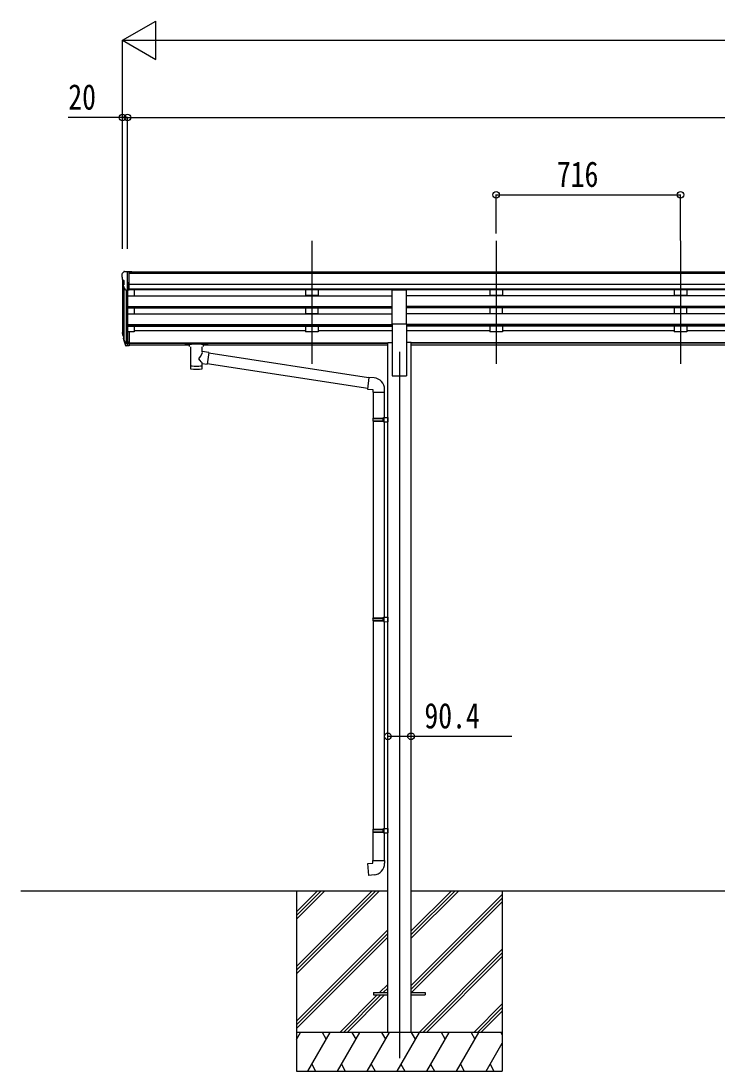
# Model space of a CAD drawing. Units: millimetres, scale not verified. Extents: x -12615 to 12615, y -8910 to 8910.
# Drawn here: x -5360 to -2656, y -4527 to -448 of the extents above; entities that cross this region are included whole.
import ezdxf
from ezdxf.enums import TextEntityAlignment as Align

# ---------------------------------------------------------------- set-up
doc = ezdxf.new("R2010")
doc.units = ezdxf.units.MM
doc.header["$LTSCALE"] = 30
for name, color, linetype in [('0-3_YKK_12', 2, 'Continuous'), ('0-4_YKK_13', 4, 'Continuous'), ('0-5_YKK_A1', 4, 'Continuous'), ('0-6_YKK_D', 6, 'Continuous')]:
    doc.layers.add(name, color=color, linetype=linetype)
doc.styles.add('ＭＳ ゴシック', font='')
doc.styles.get('ＭＳ ゴシック').set_extended_font_data('MS Gothic')

msp = doc.modelspace()

# ---------------------------------------------------------------- linework, layer by layer
at = {"layer": '0-3_YKK_12'}
for p, q in [((-4229.77, -1302.48), (-4229.77, -1780)), ((-3513.77, -1302.48), (-3513.77, -1780)), ((-2797.77, -1302.48), (-2797.77, -1780)), ((-3889.77, -1733.31), (-3889.77, -4476.88))]:
    msp.add_line(p, q, dxfattribs=at)
at = {"layer": '0-4_YKK_13'}
for p, q in [((-4960.86, -1422.45), (-4964.92, -1428.26)), ((-4957.77, -1421.88), (-4960.1, -1422.03)), ((-4957.77, -1421.88), (-4939.27, -1421.88)), ((-4945.77, -1494.87), (-4945.77, -1421.88)), ((-4939.27, -1421.88), (-4929.27, -1421.97)), ((-4939.27, -1493.87), (-4939.27, -1421.88)), ((-4929.27, -1423.49), (-4929.27, -1421.97)), ((-4967.77, -1431.25), (-4967.77, -1431.88)), ((-4965.23, -1453.07), (-4959.92, -1456.14)), ((-4959.77, -1456.4), (-4959.77, -1472.67)), ((-4953.39, -1493.05), (-4962.39, -1477.46)), ((-4945.77, -1494.87), (-4950.98, -1494.55)), ((-4939.27, -1493.87), (-4945.77, -1493.87)), ((-3917.27, -1624.31), (-3917.27, -1492.51)), ((-3917.27, -1492.51), (-3862.27, -1492.51)), ((-3862.27, -1624.31), (-3862.27, -1492.51)), ((-3917.27, -1624.31), (-3862.27, -1624.31)), ((-4964.67, -1669.79), (-4960.8, -1677.74)), ((-4964.07, -1668.42), (-4960.8, -1675.48)), ((-4945.77, -1655.61), (-4945.77, -1710.38)), ((-4939.27, -1655.61), (-4945.77, -1655.61)), ((-4939.27, -1655.61), (-4939.27, -1709.64)), ((-4962.36, -1681.07), (-4962.02, -1685.47)), ((-4962.02, -1685.47), (-4953.21, -1709.02)), ((-4961.4, -1684.91), (-4953.21, -1701.09)), ((-4952.2, -1699.96), (-4959.96, -1684.55)), ((-4945.77, -1700.64), (-4950.9, -1700.64)), ((-4945.77, -1702.44), (-4950.61, -1702.44)), ((-4945.77, -1710.38), (-4950.61, -1710.38)), ((-4939.27, -1695.74), (-4945.77, -1695.74)), ((-4939.27, -1700.62), (-4945.77, -1700.62)), ((-4939.27, -1709.64), (-4945.77, -1709.64)), ((-4721.77, -1700.48), (-4721.77, -1706.24)), ((-4721.77, -1700.67), (-4721.77, -1702.22)), ((-4719.77, -1699.82), (-4636.77, -1699.82)), ((-4719.77, -1702), (-4636.77, -1702)), ((-4719.77, -1706.9), (-4705.27, -1706.9)), ((-4705.27, -1712.55), (-4705.27, -1706)), ((-4651.27, -1712.55), (-4651.27, -1706)), ((-4651.27, -1706.9), (-4636.77, -1706.9)), ((-4634.77, -1700.48), (-4634.77, -1706.24)), ((-4701.17, -1713.47), (-4701.19, -1798.91)), ((-4655.37, -1732.22), (-4655.37, -1713.47)), ((-4630.15, -1736.12), (-4655.37, -1732.21)), ((-4630.15, -1736.12), (-4637.17, -1781.38)), ((-4009.16, -1834.52), (-4630.46, -1738.13)), ((-4655.35, -1798.91), (-4655.37, -1778.24)), ((-4655.37, -1778.55), (-4637.17, -1781.38)), ((-4012.82, -1876.46), (-4636.9, -1779.64)), ((-3988.16, -1834.48), (-4008.99, -1832.66)), ((-3993.08, -1890.23), (-3947.08, -1890.23)), ((-3990.97, -1890.23), (-3990.97, -1990.95)), ((-3948.97, -1890.23), (-3948.97, -1988.39)), ((-3947.08, -1890.23), (-3947.08, -1879.31)), ((-3992.97, -1992.95), (-3991.97, -1990.95)), ((-3992.97, -1992.95), (-3948.97, -1992.95)), ((-3992.97, -1992.95), (-3992.97, -2000.95)), ((-3991.97, -1990.95), (-3948.97, -1990.95)), ((-3953.44, -1992.95), (-3953.87, -1990.95)), ((-3950.97, -1988.45), (-3934.97, -1987.98)), ((-3950.97, -1990.45), (-3950.97, -1988.45)), ((-3950.97, -1990.45), (-3948.97, -1990.45)), ((-3934.97, -1987.98), (-3934.97, -2005.92)), ((-3992.97, -2000.95), (-3948.97, -2000.95)), ((-3992.97, -2000.95), (-3991.97, -2002.95)), ((-3991.97, -2002.95), (-3948.97, -2002.95)), ((-3990.97, -2002.95), (-3990.97, -2766.83)), ((-3950.97, -2005.45), (-3950.97, -2003.45)), ((-3950.97, -2005.45), (-3934.97, -2005.92)), ((-3948.97, -2005.51), (-3948.97, -2764.27)), ((-3992.97, -2768.83), (-3991.97, -2766.83)), ((-3992.97, -2768.83), (-3948.97, -2768.83)), ((-3992.97, -2768.83), (-3992.97, -2776.83)), ((-3991.97, -2766.83), (-3948.97, -2766.83)), ((-3953.44, -2768.83), (-3953.87, -2766.83)), ((-3950.97, -2764.33), (-3934.97, -2763.86)), ((-3950.97, -2766.33), (-3950.97, -2764.33)), ((-3950.97, -2766.33), (-3948.97, -2766.33)), ((-3934.97, -2763.86), (-3934.97, -2781.8)), ((-3992.97, -2776.83), (-3948.97, -2776.83)), ((-3992.97, -2776.83), (-3991.97, -2778.83)), ((-3991.97, -2778.83), (-3948.97, -2778.83)), ((-3990.97, -2778.83), (-3990.97, -3587.32)), ((-3950.97, -2781.33), (-3950.97, -2779.33)), ((-3950.97, -2781.33), (-3934.97, -2781.8)), ((-3948.97, -2781.39), (-3948.97, -3584.77)), ((-3992.97, -3589.32), (-3991.97, -3587.32)), ((-3991.97, -3587.32), (-3948.97, -3587.32)), ((-3953.44, -3589.32), (-3953.87, -3587.32)), ((-3950.97, -3584.82), (-3934.97, -3584.35)), ((-3950.97, -3586.82), (-3950.97, -3584.82)), ((-3950.97, -3586.82), (-3948.97, -3586.82)), ((-3934.97, -3584.35), (-3934.97, -3601.88)), ((-3992.97, -3589.32), (-3948.97, -3589.32)), ((-3992.97, -3589.32), (-3992.97, -3597.32)), ((-3992.97, -3597.32), (-3948.97, -3597.32)), ((-3992.97, -3597.32), (-3991.97, -3599.32)), ((-3991.97, -3599.32), (-3948.97, -3599.32)), ((-3990.97, -3709.32), (-3990.97, -3599.32)), ((-3950.97, -3601.82), (-3950.97, -3599.82)), ((-3950.97, -3601.82), (-3948.97, -3601.88)), ((-3950.97, -3601.82), (-3934.97, -3602.29)), ((-3948.97, -3601.88), (-3948.97, -3709.32)), ((-3992.97, -3709.32), (-3946.97, -3709.32)), ((-3992.97, -3719.32), (-3992.97, -3709.32)), ((-3946.97, -3709.32), (-3946.97, -3720.24)), ((-3989.97, -4222.38), (-3989.97, -4231.38)), ((-3989.97, -4222.38), (-3935.17, -4222.38)), ((-3989.97, -4231.38), (-3935.17, -4231.38)), ((-3844.77, -4222.38), (-3789.97, -4222.38)), ((-3844.77, -4231.38), (-3789.97, -4231.38)), ((-3789.97, -4222.38), (-3789.97, -4231.38))]:
    msp.add_line(p, q, dxfattribs=at)
for points in [[(-4721.77, -1700.48), (-4721.73, -1700.29), (-4721.65, -1700.15), (-4721.55, -1700.06), (-4721.45, -1700), (-4721.33, -1699.95), (-4721.03, -1699.89), (-4720.54, -1699.84), (-4720, -1699.82), (-4719.77, -1699.82)], [(-4721.77, -1706.24), (-4721.73, -1706.44), (-4721.65, -1706.57), (-4721.55, -1706.67), (-4721.45, -1706.73), (-4721.33, -1706.77), (-4721.03, -1706.83), (-4720.54, -1706.88), (-4720, -1706.9), (-4719.77, -1706.9)], [(-4636.77, -1699.82), (-4636.42, -1699.82), (-4635.89, -1699.85), (-4635.44, -1699.9), (-4635.13, -1699.98), (-4634.96, -1700.08), (-4634.84, -1700.21), (-4634.78, -1700.39), (-4634.77, -1700.48)], [(-4636.77, -1706.9), (-4636.42, -1706.9), (-4635.89, -1706.87), (-4635.44, -1706.82), (-4635.13, -1706.75), (-4634.96, -1706.65), (-4634.84, -1706.51), (-4634.78, -1706.33), (-4634.77, -1706.24)], [(-4008.99, -1832.66), (-4013, -1878.48), (-3993.08, -1880.23), (-3993.08, -1890.23)], [(-3953.44, -1992.95), (-3953.44, -2000.95), (-3953.87, -2002.95)], [(-3950.97, -2003.45), (-3948.97, -2003.45), (-3948.97, -1990.45)], [(-3953.44, -2768.83), (-3953.44, -2776.83), (-3953.87, -2778.83)], [(-3950.97, -2779.33), (-3948.97, -2779.33), (-3948.97, -2766.33)], [(-3950.97, -3599.82), (-3948.97, -3599.82), (-3948.97, -3586.82)], [(-3953.44, -3589.32), (-3953.44, -3597.32), (-3953.87, -3599.32)], [(-3988.05, -3765.07), (-4008.88, -3766.89), (-4012.89, -3721.07), (-3992.97, -3719.32)]]:
    msp.add_lwpolyline(points, dxfattribs=at)
for centre, radius, start, end in [((-4960.04, -1423.02), 1, 93.5, 145), ((-4964.77, -1431.25), 3, 93, 180), ((-4765.77, -1431.88), 202, 180, 184.94904), ((-4960.86, -1448.69), 6.18, 185.7035, 224.99897), ((-4960.07, -1456.4), 0.3, 0, 60), ((-4959.8, -1475.96), 3, 94.7167, 210), ((-4960.07, -1472.67), 0.3, 274.7167, 0), ((-4950.79, -1491.55), 3, 210, 266.5), ((-4936.59, -1660.68), 29.53, 186.50806, 197.98144), ((-4935.18, -1658.92), 30.41, 187.1552, 198.19734), ((-3992.08, -1879.31), 45, 0, 85), ((-3991.97, -3720.24), 45, 275, 0)]:
    msp.add_arc(centre, radius, start, end, dxfattribs=at)
for centre, major_axis, ratio, start_param, end_param in [((-4877.12, -1661.11), (-89.06, 1.43), 0.57596, 6.1962358, 6.3678173), ((-4877.91, -1654.43), (87.93, 4.42), 0.541684, 3.0659337, 3.2228513), ((-4961.06, -1681.07), (1.3, 0), 0.90356, 1.3700892, 3.347195), ((-4875.14, -1664.88), (-89.07, 0), 0.90356, 0.2056023, 0.2515348), ((-4875.85, -1661.01), (-88.05, 0), 0.90356, 0.2662965, 0.3003836), ((-4950.61, -1699.73), (-3, 0), 0.90356, 0.5235988, 1.5707963), ((-4950.61, -1707.67), (3, 0), 0.90356, 3.6651914, 4.712389), ((-4950.9, -1699.28), (-1.5, 0), 0.90356, 0.5235988, 1.5707963), ((-4719.77, -1702.22), (2, 0), 0.109601, 1.5707963, 3.1415927), ((-4678.27, -1706), (27, 0), 0.070066, 6.2831853, 9.424778), ((-4667.27, -1709.98), (16, 0), 0.361356, 6.2636979, 6.2831853), ((-4636.77, -1702.22), (2, 0), 0.109601, 0, 1.5707963), ((-4678.27, -1758.75), (-22.81, -26.62), 0.234429, 1.6855472, 3.1268519), ((-4678.27, -1786.47), (22.91, 0), 0.122865, 3.1415927, 6.2831853), ((-4675.72, -1756.11), (20.32, -22.25), 0.045535, 0.0389954, 1.3075346), ((-4678.27, -1798.91), (22.92, 0), 0.101955, 3.1415499, 6.2833984)]:
    msp.add_ellipse(centre, major_axis=major_axis, ratio=ratio, start_param=start_param, end_param=end_param, dxfattribs=at)
at = {"layer": '0-5_YKK_A1'}
for p, q in [((49.73, -1423.49), (-4939.27, -1423.49)), ((-4965.77, -1452.46), (-4965.77, -1655.24)), ((-4945.77, -1462.99), (-4945.77, -1655.61)), ((49.73, -1428.7), (-4939.27, -1428.7)), ((-4960.8, -1480.23), (-4960.8, -1681.95)), ((-4951.77, -1494.39), (-4951.78, -1700.38)), ((59.73, -1472.23), (-4939.27, -1472.23)), ((59.73, -1490.09), (-4939.27, -1490.09)), ((-3917.27, -1493.33), (-4939.27, -1493.33)), ((-4920.77, -1493.33), (-4920.77, -1515.4)), ((-4254.77, -1493.43), (-4254.77, -1515.3)), ((-4204.77, -1493.43), (-4204.77, -1515.3)), ((-1017.27, -1493.33), (-3862.27, -1493.33)), ((-3538.77, -1493.43), (-3538.77, -1515.3)), ((-3488.77, -1493.43), (-3488.77, -1515.3)), ((-2822.77, -1493.43), (-2822.77, -1515.3)), ((-2772.77, -1493.43), (-2772.77, -1515.3)), ((-4945.77, -1515.4), (-3917.27, -1515.4)), ((-4204.77, -1515.3), (-4254.77, -1515.3)), ((-1017.27, -1515.4), (-3862.27, -1515.4)), ((-3488.77, -1515.3), (-3538.77, -1515.3)), ((-2772.77, -1515.3), (-2822.77, -1515.3)), ((-4945.77, -1557.28), (-3917.27, -1557.28)), ((-4945.77, -1558.77), (-3917.27, -1558.77)), ((-4945.77, -1563.09), (-3917.27, -1563.09)), ((-4945.77, -1585.5), (-3917.27, -1585.5)), ((-4920.77, -1563.09), (-4920.77, -1585.5)), ((-4254.77, -1563.09), (-4254.77, -1585.4)), ((-4204.77, -1585.4), (-4254.77, -1585.4)), ((-4204.77, -1585.4), (-4204.77, -1563.09)), ((-1017.27, -1557.28), (-3862.27, -1557.28)), ((-1017.27, -1558.77), (-3862.27, -1558.77)), ((-1017.27, -1563.09), (-3862.27, -1563.09)), ((-1017.27, -1585.5), (-3862.27, -1585.5)), ((-3538.77, -1563.09), (-3538.77, -1585.4)), ((-3488.77, -1585.4), (-3538.77, -1585.4)), ((-3488.77, -1585.4), (-3488.77, -1563.09)), ((-2822.77, -1563.09), (-2822.77, -1585.4)), ((-2772.77, -1585.4), (-2822.77, -1585.4)), ((-2772.77, -1585.4), (-2772.77, -1563.09)), ((-4945.77, -1627.38), (-3917.27, -1627.38)), ((-4945.77, -1628.88), (-3917.27, -1628.88)), ((-3917.27, -1624.31), (-3917.27, -1826.88)), ((-3862.27, -1624.31), (-3862.27, -1826.88)), ((-1017.27, -1627.38), (-3862.27, -1627.38)), ((-1017.27, -1628.88), (-3862.27, -1628.88)), ((-4945.77, -1633.19), (-3917.27, -1633.19)), ((-4920.77, -1656.24), (-4939.27, -1656.24)), ((-4920.77, -1633.19), (-4920.77, -1656.24)), ((-4920.77, -1651.29), (-4254.77, -1651.29)), ((-4254.77, -1633.19), (-4254.77, -1656.24)), ((-4204.77, -1656.24), (-4254.77, -1656.24)), ((-4204.77, -1633.19), (-4204.77, -1656.24)), ((-4204.77, -1651.29), (-3917.27, -1651.29)), ((-1017.27, -1633.19), (-3862.27, -1633.19)), ((-3862.27, -1651.29), (-3538.77, -1651.29)), ((-3538.77, -1633.19), (-3538.77, -1656.24)), ((-3488.77, -1656.24), (-3538.77, -1656.24)), ((-3488.77, -1633.19), (-3488.77, -1656.24)), ((-3488.77, -1651.29), (-2822.77, -1651.29)), ((-2822.77, -1633.19), (-2822.77, -1656.24)), ((-2772.77, -1656.24), (-2822.77, -1656.24)), ((-2772.77, -1633.19), (-2772.77, -1656.24)), ((-2772.77, -1651.29), (-2106.77, -1651.29)), ((-4939.27, -1698.31), (-3934.97, -1698.31)), ((-4939.27, -1699.71), (-3934.97, -1699.71)), ((-4705.27, -1707.39), (-4939.27, -1707.39)), ((-3934.97, -1707.39), (-4651.27, -1707.39)), ((-3934.97, -4376.88), (-3934.97, -1697.88)), ((-3934.97, -1697.88), (-3917.27, -1697.88)), ((-3844.57, -1697.88), (-3862.27, -1697.88)), ((-3844.57, -4376.88), (-3844.57, -1697.88)), ((-1034.97, -1698.31), (-3844.57, -1698.31)), ((-1034.97, -1699.71), (-3844.57, -1699.71)), ((-1034.97, -1707.39), (-3844.57, -1707.39)), ((-3917.27, -1826.88), (-3862.27, -1826.88)), ((-5359.8, -3826.88), (-3934.77, -3826.88)), ((-4289.97, -3826.88), (-4289.97, -4526.88)), ((-4289.97, -4121.06), (-3995.79, -3826.88)), ((-4289.97, -4135.2), (-3981.65, -3826.88)), ((-4289.97, -4149.34), (-3967.5, -3826.88)), ((-4289.97, -3937.21), (-4179.64, -3826.88)), ((-4289.97, -3923.07), (-4193.78, -3826.88)), ((-4289.97, -3908.93), (-4207.92, -3826.88)), ((-3844.77, -3826.88), (-1034.77, -3826.88)), ((-3844.77, -4012.51), (-3659.14, -3826.88)), ((-3844.77, -3998.37), (-3673.28, -3826.88)), ((-3844.77, -3984.23), (-3687.42, -3826.88)), ((-3489.97, -3826.88), (-3489.97, -4526.88)), ((-3844.77, -4196.36), (-3489.97, -3841.56)), ((-3844.77, -4210.5), (-3489.97, -3855.7)), ((-3842.51, -4222.38), (-3489.97, -3869.85)), ((-4289.97, -4333.19), (-3935.17, -3978.39)), ((-4289.97, -4347.33), (-3935.17, -3992.53)), ((-4289.97, -4361.48), (-3935.17, -4006.68)), ((-3813.16, -4376.88), (-3489.97, -4053.69)), ((-3799.02, -4376.88), (-3489.97, -4067.83)), ((-3784.87, -4376.88), (-3489.97, -4081.98)), ((-3967.03, -4222.38), (-3935.17, -4190.52)), ((-4121.53, -4376.88), (-3976.03, -4231.38)), ((-4107.38, -4376.88), (-3961.88, -4231.38)), ((-4093.24, -4376.88), (-3947.74, -4231.38)), ((-3952.88, -4222.38), (-3935.17, -4204.67)), ((-3938.74, -4222.38), (-3935.17, -4218.81)), ((-3601.03, -4376.88), (-3489.97, -4265.82)), ((-3586.88, -4376.88), (-3489.97, -4279.97)), ((-3572.74, -4376.88), (-3489.97, -4294.11)), ((-3489.97, -4376.88), (-4289.97, -4376.88)), ((-4289.97, -4404.38), (-4274.09, -4376.88)), ((-4245.22, -4526.88), (-4158.62, -4376.88)), ((-4173.62, -4402.86), (-4188.62, -4376.88)), ((-4129.75, -4526.88), (-4043.15, -4376.88)), ((-4058.15, -4402.86), (-4073.15, -4376.88)), ((-4014.28, -4526.88), (-3927.68, -4376.88)), ((-3942.68, -4402.86), (-3957.68, -4376.88)), ((-3898.81, -4526.88), (-3812.21, -4376.88)), ((-3827.21, -4402.86), (-3842.21, -4376.88)), ((-3783.34, -4526.88), (-3696.74, -4376.88)), ((-3711.74, -4402.86), (-3726.74, -4376.88)), ((-3667.87, -4526.88), (-3581.27, -4376.88)), ((-3611.27, -4376.88), (-3596.27, -4402.86)), ((-3495.8, -4376.88), (-3489.97, -4386.98)), ((-3552.4, -4526.88), (-3489.97, -4418.74)), ((-4289.97, -4526.88), (-3489.97, -4526.88)), ((-4230.22, -4500.9), (-4215.22, -4526.88)), ((-4114.75, -4500.9), (-4099.75, -4526.88)), ((-3999.28, -4500.9), (-3984.28, -4526.88)), ((-3883.81, -4500.9), (-3868.81, -4526.88)), ((-3768.34, -4500.9), (-3753.34, -4526.88)), ((-3652.87, -4500.9), (-3637.87, -4526.88)), ((-3537.4, -4500.9), (-3522.4, -4526.88))]:
    msp.add_line(p, q, dxfattribs=at)
at = {"layer": '0-6_YKK_D'}
for p, q in [((-4965.77, -523.49), (-4835.86, -448.49)), ((-4835.86, -598.49), (-4835.86, -448.49)), ((-4965.77, -1333.06), (-4965.77, -522.49)), ((-4965.77, -523.49), (-4835.86, -598.49)), ((-4965.77, -523.49), (-4705.96, -523.49)), ((-4815.77, -523.49), (4948.23, -523.49)), ((-4965.77, -1332.06), (-4965.77, -822.49)), ((-4945.77, -1333.06), (-4945.77, -822.49)), ((-4945.77, -1333.06), (-4945.77, -822.49)), ((-4945.77, -823.49), (66.23, -823.49)), ((-3513.77, -1273.59), (-3513.77, -1122.49)), ((-3513.77, -1123.49), (-2797.77, -1123.49)), ((-2797.77, -1301.48), (-2797.77, -1122.49))]:
    msp.add_line(p, q, dxfattribs=at)
for points in [[(-4945.77, -823.49), (-4965.77, -823.49), (-5177.17, -823.49)], [(-3934.97, -3226.88), (-3844.57, -3226.88), (-3453.17, -3226.88)]]:
    msp.add_lwpolyline(points, dxfattribs=at)
for centre in [(-4965.77, -823.49), (-4945.77, -823.49), (-4945.77, -823.49), (-3513.77, -1123.49), (-2797.77, -1123.49), (-3934.97, -3226.88), (-3844.57, -3226.88)]:
    msp.add_circle(centre, 12.75, dxfattribs=at)

# ---------------------------------------------------------------- texts
at = {"layer": '0-6_YKK_D', "style": 'ＭＳ ゴシック', "width": 0.8}
for s, p in [('20', (-5176.17, -822.49)), ('716', (-3278.17, -1122.49)), ('90.4', (-3792.57, -3225.88))]:
    msp.add_text(s, height=98.97, dxfattribs=at).set_placement(p, align=Align.BOTTOM_LEFT)

doc.saveas('drawing.dxf')
